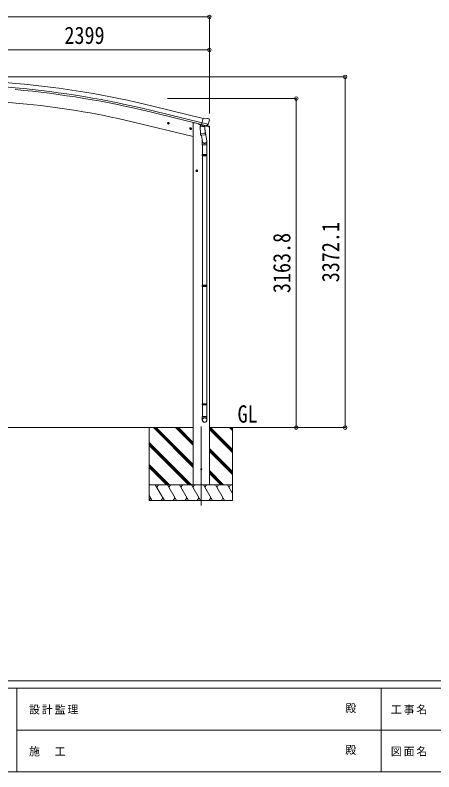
# Model space of a CAD drawing. Units: millimetres at full size. Extents: x -9783 to 33769, y -6828 to 6752.
# Drawn here: x -3984 to 36, y -6828 to 448 of the extents above; entities that cross this region are included whole.
import ezdxf
from ezdxf.enums import TextEntityAlignment as Align

# ---------------------------------------------------------------- set-up
doc = ezdxf.new("R2010")
doc.units = ezdxf.units.MM
doc.header["$LTSCALE"] = 35
doc.header["$PDMODE"] = 32
doc.header["$PDSIZE"] = 35
for name, color, linetype, lineweight in [('0-0_0', 7, 'Continuous', 9), ('0-1_本体', 4, 'Continuous', 9), ('0-2_部品', 7, 'Continuous', 9), ('0-8_PARTS2', 2, 'Continuous', 9), ('0-A_寸法', 6, 'Continuous', 9), ('F-0_240', 7, 'Continuous', 9)]:
    doc.layers.add(name, color=color, linetype=linetype, lineweight=lineweight)
doc.styles.add('ＭＳ ゴシック', font='')
doc.styles.get('ＭＳ ゴシック').set_extended_font_data('MS Gothic')

msp = doc.modelspace()

# ---------------------------------------------------------------- linework, layer by layer
at = {"layer": '0-0_0', "color": 6}
for p, q in [((-815.38, -3518), (-815.38, -145.9)), ((-1284.39, -354.2), (-1284.39, -3518))]:
    msp.add_line(p, q, dxfattribs=at)
at = {"layer": '0-0_0'}
for p, q in [((-2274.9, -3518), (-4596.99, -3518)), ((-2697.15, -3518), (-2697.15, -4218)), ((-2274.9, -3900.26), (-2657.16, -3518)), ((-2274.9, -3886.12), (-2643.02, -3518)), ((-2274.9, -3871.98), (-2628.88, -3518)), ((-2274.9, -3688.13), (-2445.03, -3518)), ((-2274.9, -3673.99), (-2430.89, -3518)), ((-2274.9, -3659.85), (-2416.75, -3518)), ((-1523.06, -3518), (-2119.4, -3518)), ((-1897.15, -3743.37), (-2119.4, -3521.12)), ((-1897.15, -3757.51), (-2119.4, -3535.26)), ((-1897.15, -3729.23), (-2108.38, -3518)), ((-1897.15, -3545.38), (-1924.53, -3518)), ((-1897.15, -3531.24), (-1910.39, -3518)), ((-1897.15, -3518), (-1897.15, -4218)), ((-2291.01, -4068), (-2697.15, -3661.86)), ((-2305.15, -4068), (-2697.15, -3676)), ((-2319.29, -4068), (-2697.15, -3690.15)), ((-1897.15, -3941.36), (-2119.4, -3719.11)), ((-1897.15, -3955.5), (-2119.4, -3733.25)), ((-1897.15, -3969.64), (-2119.4, -3747.4)), ((-2503.14, -4068), (-2697.15, -3873.99)), ((-2517.28, -4068), (-2697.15, -3888.13)), ((-2531.43, -4068), (-2697.15, -3902.28)), ((-1982.64, -4068), (-2119.4, -3931.24)), ((-1996.78, -4068), (-2119.4, -3945.38)), ((-2010.93, -4068), (-2119.4, -3959.53)), ((-2697.15, -4068), (-1897.15, -4068)), ((-2551.77, -4218), (-2638.37, -4068)), ((-2623.37, -4093.98), (-2608.37, -4068)), ((-2436.3, -4218), (-2522.9, -4068)), ((-2492.9, -4068), (-2507.9, -4093.98)), ((-2320.83, -4218), (-2407.43, -4068)), ((-2392.43, -4093.98), (-2377.43, -4068)), ((-2205.36, -4218), (-2291.96, -4068)), ((-2276.96, -4093.98), (-2261.96, -4068)), ((-2089.89, -4218), (-2176.49, -4068)), ((-2161.49, -4093.98), (-2146.49, -4068)), ((-1974.42, -4218), (-2061.02, -4068)), ((-2046.02, -4093.98), (-2031.02, -4068)), ((-1897.15, -4151.83), (-1945.55, -4068)), ((-1930.55, -4093.98), (-1915.55, -4068)), ((-2682.24, -4192.02), (-2697.24, -4218)), ((-2667.24, -4218), (-2697.15, -4166.19)), ((-1897.15, -4218), (-2697.15, -4218)), ((-2566.77, -4192.02), (-2581.76, -4218)), ((-2451.3, -4192.02), (-2466.29, -4218)), ((-2335.83, -4192.02), (-2350.82, -4218)), ((-2220.36, -4192.02), (-2235.35, -4218)), ((-2104.89, -4192.02), (-2119.89, -4218)), ((-1989.41, -4192.02), (-2004.41, -4218))]:
    msp.add_line(p, q, dxfattribs=at)
at = {"layer": '0-1_本体'}
for p, q in [((-3982.88, -251.04), (-4459.99, -207.74)), ((-3978.97, -208), (-4456.28, -164.68)), ((-3941.94, -401.28), (-4479.89, -354.22)), ((-2179.42, -544.41), (-2662.27, -426.83)), ((-2193.43, -602.75), (-2676.47, -485.13)), ((-2672.5, -468.82), (-2189.49, -586.32)), ((-2274.9, -718), (-2860.57, -577.39)), ((-2275.4, -588), (-2254.9, -588)), ((-2275.4, -588), (-2275.4, -4068)), ((-2254.9, -588), (-2221.39, -596.05)), ((-2119.4, -627.71), (-2119.4, -4068))]:
    msp.add_line(p, q, dxfattribs=at)
for centre, radius, start, end in [((-4792.98, -9176.58), 9005.44, 76.31388, 84.81388), ((-4792.98, -9176.58), 8945.44, 76.31388, 84.81388), ((-4792.98, -9176.58), 8962.23, 76.31388, 84.81388), ((-4586.92, -7769.58), 7396.48, 76.50259, 84.99741)]:
    msp.add_arc(centre, radius, start, end, dxfattribs=at)
at = {"layer": '0-2_部品'}
for p, q in [((-2153.02, -548.67), (-2178.95, -542.45)), ((-2153.02, -548.67), (-2139.76, -545.98)), ((-2125.28, -549.16), (-2138.46, -546)), ((-2122.18, -551.41), (-2118.33, -557.71)), ((-2117.96, -559.99), (-2118.24, -561.14)), ((-2503.63, -594.18), (-2523.08, -589.51)), ((-2520.65, -590.1), (-2515.49, -584.65)), ((-2518.52, -597.29), (-2520.65, -590.1)), ((-2515.69, -601.57), (-2511.02, -582.12)), ((-2515.49, -584.65), (-2508.19, -586.4)), ((-2508.19, -586.4), (-2506.06, -593.6)), ((-2289.71, -645.54), (-2309.16, -640.87)), ((-2306.73, -641.45), (-2301.57, -636.01)), ((-2304.6, -648.65), (-2306.73, -641.45)), ((-2301.77, -652.93), (-2297.1, -633.48)), ((-2301.57, -636.01), (-2294.27, -637.76)), ((-2294.27, -637.76), (-2292.14, -644.96)), ((-2221.39, -595.96), (-2221.39, -599.28)), ((-2198.67, -608.68), (-2217.56, -604.14)), ((-2209.09, -625.85), (-2163.4, -622.65)), ((-2204.42, -692.69), (-2209.09, -625.85)), ((-2194.68, -604.08), (-2207.99, -619.4)), ((-2207.99, -619.4), (-2207.55, -625.74)), ((-2193.73, -604.02), (-2194.68, -604.08)), ((-2190.65, -606.49), (-2192.18, -606.12)), ((-2153.95, -615.3), (-2190.65, -606.49)), ((-2132.02, -600.29), (-2189.52, -586.49)), ((-2184.7, -608.31), (-2183.68, -622.92)), ((-2156.49, -617.31), (-2182.3, -623.74)), ((-2165.18, -619.48), (-2164.95, -622.76)), ((-2163.4, -622.65), (-2158.73, -689.49)), ((-2116.84, -628.32), (-2159.54, -618.07)), ((-2151.58, -615.77), (-2159.1, -613.97)), ((-2155.78, -615.53), (-2155.73, -616.27)), ((-2152.42, -615.67), (-2153.95, -615.3)), ((-2148.87, -615.2), (-2132.49, -600.71)), ((-2145.34, -612.22), (-2119.14, -618.51)), ((-2116.84, -621.43), (-2116.84, -628.32)), ((-2204.42, -692.69), (-2158.73, -689.49)), ((-2204.41, -692.69), (-2203.52, -705.38)), ((-2159.71, -704.1), (-2201.41, -707.01)), ((-2195.98, -706.63), (-2185.25, -770.22)), ((-2160.46, -664.73), (-2144.55, -760.9)), ((-2157.87, -701.96), (-2158.74, -689.49)), ((-2158.27, -703.32), (-2158.27, -703.32)), ((-2188.4, -763.4), (-2188.4, -798.06)), ((-2188.4, -798.06), (-2142.4, -798.06)), ((-2186.4, -798.06), (-2186.4, -892.06)), ((-2144.4, -798.06), (-2144.4, -892.06)), ((-2142.4, -798.06), (-2142.4, -763.7)), ((-2188.4, -894.06), (-2187.4, -892.06)), ((-2188.4, -894.06), (-2142.4, -894.06)), ((-2188.4, -894.06), (-2188.4, -902.06)), ((-2188.4, -902.06), (-2142.4, -902.06)), ((-2188.4, -902.06), (-2187.4, -904.06)), ((-2187.4, -892.06), (-2143.4, -892.06)), ((-2187.4, -904.06), (-2143.4, -904.06)), ((-2186.4, -904.06), (-2186.4, -2148.24)), ((-2144.4, -904.06), (-2144.4, -2148.24)), ((-2142.4, -894.06), (-2143.4, -892.06)), ((-2250.9, -1048.12), (-2230.9, -1048.12)), ((-2247.4, -1044.37), (-2240.9, -1040.61)), ((-2240.9, -1058.12), (-2240.9, -1038.12)), ((-2240.9, -1040.61), (-2234.4, -1044.37)), ((-2234.4, -1051.87), (-2240.9, -1055.63)), ((-2234.4, -1044.37), (-2234.4, -1051.87)), ((-2188.4, -2150.24), (-2187.4, -2148.24)), ((-2188.4, -2150.24), (-2142.4, -2150.24)), ((-2188.4, -2150.24), (-2188.4, -2158.24)), ((-2188.4, -2158.24), (-2142.4, -2158.24)), ((-2188.4, -2158.24), (-2187.4, -2160.24)), ((-2187.4, -2148.24), (-2143.4, -2148.24)), ((-2187.4, -2160.24), (-2143.4, -2160.24)), ((-2186.4, -2160.24), (-2186.4, -3288.43)), ((-2144.4, -2160.24), (-2144.4, -3288.43)), ((-2142.4, -2150.24), (-2143.4, -2148.24)), ((-2188.4, -3290.43), (-2187.4, -3288.43)), ((-2188.4, -3290.43), (-2142.4, -3290.43)), ((-2188.4, -3290.43), (-2188.4, -3298.43)), ((-2188.4, -3298.43), (-2142.4, -3298.43)), ((-2188.4, -3298.43), (-2187.4, -3300.43)), ((-2187.4, -3288.43), (-2143.4, -3288.43)), ((-2187.4, -3300.43), (-2143.4, -3300.43)), ((-2186.4, -3300.43), (-2186.4, -3410.43)), ((-2144.4, -3300.43), (-2144.4, -3410.43)), ((-2142.4, -3290.43), (-2143.4, -3288.43)), ((-2188.4, -3444.57), (-2188.4, -3410.43)), ((-2188.4, -3410.43), (-2142.4, -3410.43)), ((-2142.4, -3444.57), (-2142.4, -3410.43))]:
    msp.add_line(p, q, dxfattribs=at)
for points in [[(-2184.38, -607.9), (-2194.1, -605.56), (-2178.95, -542.45)], [(-2506.06, -593.6), (-2511.22, -599.04), (-2518.52, -597.29)], [(-2292.14, -644.96), (-2297.3, -650.4), (-2304.6, -648.65)], [(-2184.38, -607.9), (-2184.14, -608.05), (-2159.38, -613.99), (-2159.1, -613.97)], [(-2131.75, -599.72), (-2132.33, -600.56), (-2132.49, -600.71)], [(-2142.4, -894.06), (-2142.4, -902.06), (-2143.4, -904.06)], [(-2240.9, -1055.63), (-2247.4, -1051.87), (-2247.4, -1044.37)], [(-2142.4, -2150.24), (-2142.4, -2158.24), (-2143.4, -2160.24)], [(-2142.4, -3290.43), (-2142.4, -3298.43), (-2143.4, -3300.43)]]:
    msp.add_lwpolyline(points, dxfattribs=at)
for centre, radius in [((-2513.36, -591.85), 8.5), ((-2513.36, -591.85), 7.7), ((-2513.36, -591.85), 6.5), ((-2299.43, -643.21), 8.5), ((-2299.43, -643.21), 7.7), ((-2299.43, -643.21), 6.5), ((-2240.9, -1048.12), 8.5), ((-2240.9, -1048.12), 7.7), ((-2240.9, -1048.12), 6.5)]:
    msp.add_circle(centre, radius, dxfattribs=at)
at = {"layer": '0-2_部品', "color": 4}
msp.add_circle((-2197.4, -3918), 4.5, dxfattribs=at)
at = {"layer": '0-2_部品'}
for centre, radius, start, end in [((-2139.16, -548.92), 3, 76.5, 101.5), ((-2315.05, -513.89), 202.4, 334.90875, 346.5), ((-2126.45, -554.03), 5, 31.5, 76.5), ((-2216.39, -599.28), 5, 180, 256.5), ((-2192.06, -605.63), 0.5, 221.23754, 256.5), ((-2185.3, -608.39), 0.604, 7.79405, 79.40158), ((-2182.65, -622.77), 1.03, 188.03431, 289.96103), ((-2156.73, -616.34), 1, 284, 4), ((-2155.28, -615.49), 0.5, 76.5, 184), ((-2152.3, -615.18), 0.5, 256.5, 291.76246), ((-2119.84, -621.43), 3, 0, 76.5), ((-2201.55, -705.02), 2, 190.53157, 274), ((-2159.85, -702.1), 2, 274, 322.59038), ((-2159.81, -702.13), 1.95, 322.52234, 4.95983), ((-2172.4, -763.7), 30, 0, 2.54858)]:
    msp.add_arc(centre, radius, start, end, dxfattribs=at)
for centre, major_axis, ratio, start_param, end_param in [((-2120.88, -559.28), (1.57, -2.57), 0.99628, 0.7835347, 1.5707963), ((-2150.88, -612.85), (0.73, -2.92), 0.997631, 5.8041905, 5.8929484), ((-2150.91, -612.72), (-2.63, 3.16), 0.650902, 2.1145521, 2.1873627), ((-2150.86, -612.95), (0.73, -2.92), 0.997631, 5.965759, 6.7621801), ((-2165.4, -763.4), (-23, 0), 0.996195, 6.0000678, 10.0103449), ((-2165.4, -763.4), (-21, 0), 0.996195, 0.3319459, 3.3482706), ((-2165.4, -3442.83), (23, 0), 0.996195, 6.2831853, 9.424778), ((-2165.4, -3444.57), (23, 0), 0.996195, 6.2831853, 9.424778), ((-2165.4, -3444.57), (0, -23.43), 0.981806, 4.712389, 7.8539816)]:
    msp.add_ellipse(centre, major_axis=major_axis, ratio=ratio, start_param=start_param, end_param=end_param, dxfattribs=at)
msp.add_ellipse((-2165.4, -3444.57), major_axis=(-21, 0), ratio=0.996195, dxfattribs=at)
at = {"layer": '0-8_PARTS2'}
msp.add_line((-2197.4, -3508.79), (-2197.4, -4268), dxfattribs=at)
at = {"layer": '0-A_寸法'}
for p, q in [((-6933.4, 430.36), (-2119.4, 430.36)), ((-2119.4, 430.36), (-2119.4, -498.49)), ((-4518.4, 113.74), (-2119.4, 113.74)), ((-2119.4, 113.74), (-2119.4, -107.26)), ((-815.38, -145.9), (-4199.17, -145.9)), ((-1284.39, -354.2), (-2522.98, -354.2)), ((-1284.39, -3518), (-1613.22, -3518)), ((-815.38, -3518), (-1284.39, -3518))]:
    msp.add_line(p, q, dxfattribs=at)
for p in [(-2119.4, 430.36), (-2119.4, 113.74), (-815.38, -145.9), (-1284.39, -354.2), (-1284.39, -3518), (-815.38, -3518)]:
    msp.add_point(p, dxfattribs=at)
at = {"layer": 'F-0_240', "color": 5}
for p, q in [((-9783.03, -5953.1), (9396.97, -5953.1)), ((-9783.03, -6023.1), (6285.75, -6023.1)), ((-3969.25, -6023.1), (-3969.25, -6828.1)), ((-469.25, -6023.1), (-469.25, -6828.1)), ((-3969.25, -6425.6), (3205.75, -6425.6)), ((-9783.03, -6828.1), (9396.97, -6828.1))]:
    msp.add_line(p, q, dxfattribs=at)

# ---------------------------------------------------------------- texts
at = {"layer": '0-0_0', "style": 'ＭＳ ゴシック', "width": 0.85}
msp.add_text('GL', height=166.8, dxfattribs=at).set_placement((-1849.01, -3520.44), align=Align.BOTTOM_LEFT)
at = {"layer": '0-A_寸法', "color": 7, "style": 'ＭＳ ゴシック', "width": 0.85}
msp.add_text('2399', height=166.8, dxfattribs=at).set_placement((-3511.4, 120.74), align=Align.BOTTOM_LEFT)
for s, p in [('3372.1', (-822.38, -2120.7)), ('3163.8', (-1291.39, -2224.85))]:
    msp.add_text(s, height=166.8, rotation=90, dxfattribs=at).set_placement(p, align=Align.BOTTOM_LEFT)
at = {"layer": 'F-0_240', "style": 'ＭＳ ゴシック'}
for p in [(-814.24, -6276.85), (-814.24, -6679.35)]:
    msp.add_text('殿', height=76.98, dxfattribs=at).set_placement(p, align=Align.BOTTOM_LEFT)
at = {"layer": 'F-0_240', "char_height": 76.98, "attachment_point": 7, "style": 'ＭＳ ゴシック'}
for s, insert in [('\\T1.17;設計監理', (-3851.04, -6276.85)), ('\\T1.17;工事名', (-376.96, -6276.85)), ('\\T1.17;施\u3000工', (-3851.04, -6679.35)), ('\\T1.17;図面名', (-376.96, -6679.35))]:
    msp.add_mtext(s, dxfattribs=dict(at, insert=insert))

doc.saveas('drawing.dxf')
